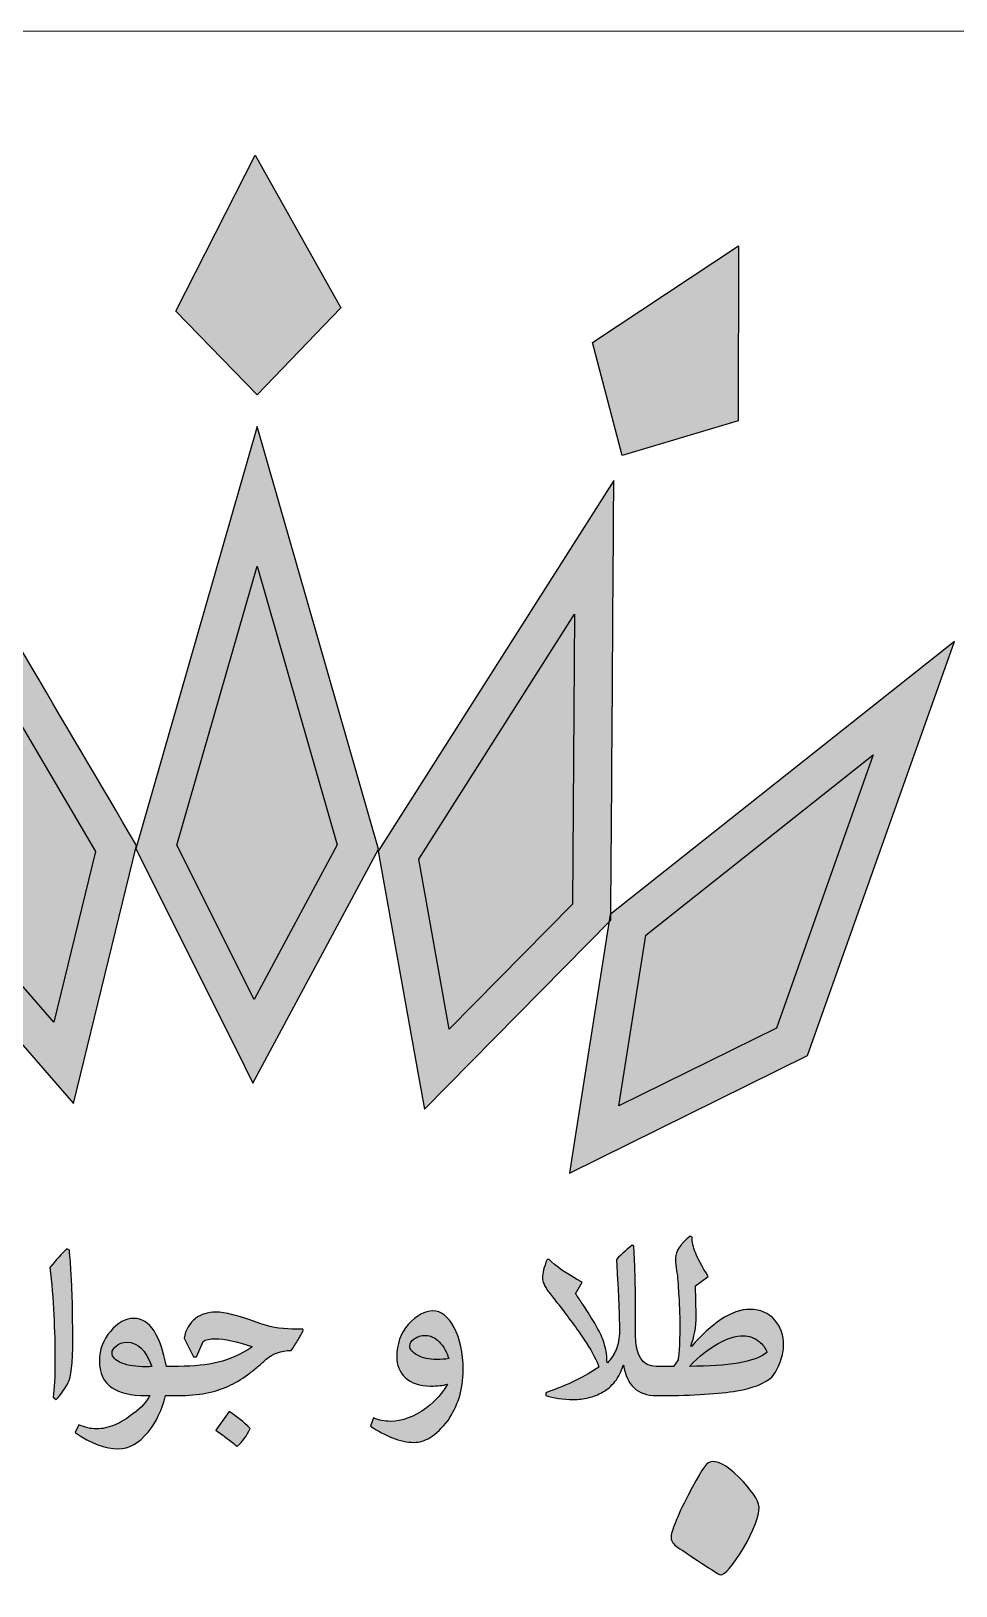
# Model space of a CAD drawing. Header units: millimetres. Extents: x -131.9 to -92.1, y -21.3 to 18.5.
# Drawn here: x -114.94 to -103.08, y -1.47 to 18.47 of the extents above; entities that cross this region are included whole.
import ezdxf

# ---------------------------------------------------------------- set-up
doc = ezdxf.new("R2010")
doc.units = ezdxf.units.MM
doc.header["$MEASUREMENT"] = 0
doc.layers.add('Layer 1', color=7, linetype='Continuous')

msp = doc.modelspace()

# ---------------------------------------------------------------- hatches: boundary and pattern name
at = {"layer": 'Layer 1', "true_color": 0x373435}
h = msp.add_hatch(color=250, dxfattribs=at)
edge = h.paths.add_edge_path()
edge.add_spline(control_points=[(-113.0874, 14.8813), (-113.0874, 14.8813), (-112.0428, 13.8042), (-112.0428, 13.8042), (-112.0428, 13.8042), (-110.968, 14.9227), (-110.968, 14.9227), (-110.968, 14.9227), (-112.0663, 16.8806), (-112.0663, 16.8806), (-112.0663, 16.8806), (-113.0874, 14.8813), (-113.0874, 14.8813)], knot_values=[0, 0, 0, 0, 0.25, 0.25, 0.25, 0.5, 0.5, 0.5, 0.75, 0.75, 0.75, 1, 1, 1, 1], degree=3, periodic=1)
h = msp.add_hatch(color=250, dxfattribs=at)
edge = h.paths.add_edge_path()
edge.add_spline(control_points=[(-107.7393, 14.4792), (-107.7393, 14.4792), (-107.3604, 13.0275), (-107.3604, 13.0275), (-107.3604, 13.0275), (-105.874, 13.4716), (-105.874, 13.4716), (-105.874, 13.4716), (-105.8663, 15.7169), (-105.8663, 15.7169), (-105.8663, 15.7169), (-107.7393, 14.4792), (-107.7393, 14.4792)], knot_values=[0, 0, 0, 0, 0.25, 0.25, 0.25, 0.5, 0.5, 0.5, 0.75, 0.75, 0.75, 1, 1, 1, 1], degree=3, periodic=1)
h = msp.add_hatch(color=250, dxfattribs=at)
edge = h.paths.add_edge_path()
edge.add_spline(control_points=[(-112.3089, 5.4032), (-112.3089, 5.4032), (-113.5992, 7.9837), (-113.5992, 7.9837), (-113.5992, 7.9837), (-112.0442, 13.3991), (-112.0442, 13.3991), (-112.0442, 13.3991), (-110.4881, 7.9797), (-110.4881, 7.9797), (-110.4881, 7.9797), (-112.0962, 4.9777), (-112.0962, 4.9777), (-112.0962, 4.9777), (-112.3089, 5.4032), (-112.3089, 5.4032)], knot_values=[0, 0, 0, 0, 0.2, 0.2, 0.2, 0.4, 0.4, 0.4, 0.6, 0.6, 0.6, 0.8, 0.8, 0.8, 1, 1, 1, 1], degree=3, periodic=1)
h = msp.add_hatch(color=250, dxfattribs=at)
edge = h.paths.add_edge_path()
edge.add_spline(control_points=[(-114.71, 5.0751), (-114.71, 5.0751), (-116.6022, 7.2501), (-116.6022, 7.2501), (-116.5525, 9.1275), (-116.4993, 11.0048), (-116.4478, 12.8822), (-115.4951, 11.2626), (-114.5431, 9.6425), (-113.5893, 8.0236), (-113.5893, 8.0236), (-114.3972, 4.7155), (-114.3972, 4.7155), (-114.3972, 4.7155), (-114.71, 5.0751), (-114.71, 5.0751)], knot_values=[0, 0, 0, 0, 0.2, 0.2, 0.2, 0.4, 0.4, 0.4, 0.6, 0.6, 0.6, 0.8, 0.8, 0.8, 1, 1, 1, 1], degree=3, periodic=1)
h = msp.add_hatch(color=250, dxfattribs=at)
edge = h.paths.add_edge_path()
edge.add_spline(control_points=[(-109.9805, 5.1138), (-109.9805, 5.1138), (-110.4889, 7.9536), (-110.4889, 7.9536), (-110.4889, 7.9536), (-107.4676, 12.7077), (-107.4676, 12.7077), (-107.4806, 10.8284), (-107.4923, 8.949), (-107.5066, 7.0697), (-107.5066, 7.0697), (-109.8966, 4.6452), (-109.8966, 4.6452), (-109.8966, 4.6452), (-109.9805, 5.1138), (-109.9805, 5.1138)], knot_values=[0, 0, 0, 0, 0.2, 0.2, 0.2, 0.4, 0.4, 0.4, 0.6, 0.6, 0.6, 0.8, 0.8, 0.8, 1, 1, 1, 1], degree=3, periodic=1)
h = msp.add_hatch(color=250, dxfattribs=at)
edge = h.paths.add_edge_path()
edge.add_spline(control_points=[(-113.0717, 8.0301), (-113.0717, 8.0301), (-112.0812, 6.0491), (-112.0812, 6.0491), (-112.0812, 6.0491), (-111.0179, 8.0341), (-111.0179, 8.0341), (-111.0179, 8.0341), (-112.0442, 11.6082), (-112.0442, 11.6082), (-112.0442, 11.6082), (-113.0717, 8.0301), (-113.0717, 8.0301)], knot_values=[0, 0, 0, 0, 0.25, 0.25, 0.25, 0.5, 0.5, 0.5, 0.75, 0.75, 0.75, 1, 1, 1, 1], degree=3, periodic=1)
h = msp.add_hatch(color=250, dxfattribs=at)
edge = h.paths.add_edge_path()
edge.add_spline(control_points=[(-116.1041, 7.431), (-116.1041, 7.431), (-114.6498, 5.7593), (-114.6498, 5.7593), (-114.6498, 5.7593), (-114.1158, 7.9465), (-114.1158, 7.9465), (-114.1158, 7.9465), (-116.0022, 11.1528), (-116.0022, 11.1528), (-116.0022, 11.1528), (-116.1041, 7.431), (-116.1041, 7.431)], knot_values=[0, 0, 0, 0, 0.25, 0.25, 0.25, 0.5, 0.5, 0.5, 0.75, 0.75, 0.75, 1, 1, 1, 1], degree=3, periodic=1)
h = msp.add_hatch(color=250, dxfattribs=at)
edge = h.paths.add_edge_path()
edge.add_spline(control_points=[(-109.9696, 7.849), (-109.9696, 7.849), (-109.5795, 5.6695), (-109.5795, 5.6695), (-109.5795, 5.6695), (-107.9979, 7.2738), (-107.9979, 7.2738), (-107.9979, 7.2738), (-107.9722, 10.9921), (-107.9722, 10.9921), (-107.9722, 10.9921), (-109.9696, 7.849), (-109.9696, 7.849)], knot_values=[0, 0, 0, 0, 0.25, 0.25, 0.25, 0.5, 0.5, 0.5, 0.75, 0.75, 0.75, 1, 1, 1, 1], degree=3, periodic=1)
h = msp.add_hatch(color=250, dxfattribs=at)
edge = h.paths.add_edge_path()
edge.add_spline(control_points=[(-107.9634, 4.2939), (-107.9634, 4.2939), (-107.5126, 7.1425), (-107.5126, 7.1425), (-107.5126, 7.1425), (-103.0986, 10.6437), (-103.0986, 10.6437), (-103.0986, 10.6437), (-104.9845, 5.3301), (-104.9845, 5.3301), (-104.9845, 5.3301), (-108.038, 3.823), (-108.038, 3.823), (-108.038, 3.823), (-107.9634, 4.2939), (-107.9634, 4.2939)], knot_values=[0, 0, 0, 0, 0.2, 0.2, 0.2, 0.4, 0.4, 0.4, 0.6, 0.6, 0.6, 0.8, 0.8, 0.8, 1, 1, 1, 1], degree=3, periodic=1)
h = msp.add_hatch(color=250, dxfattribs=at)
edge = h.paths.add_edge_path()
edge.add_spline(control_points=[(-107.0558, 6.8746), (-107.0558, 6.8746), (-107.402, 4.6873), (-107.402, 4.6873), (-107.402, 4.6873), (-105.3828, 5.6839), (-105.3828, 5.6839), (-105.3828, 5.6839), (-104.1391, 9.1882), (-104.1391, 9.1882), (-104.1391, 9.1882), (-107.0558, 6.8746), (-107.0558, 6.8746)], knot_values=[0, 0, 0, 0, 0.25, 0.25, 0.25, 0.5, 0.5, 0.5, 0.75, 0.75, 0.75, 1, 1, 1, 1], degree=3, periodic=1)
h = msp.add_hatch(color=250, dxfattribs=at)
edge = h.paths.add_edge_path()
edge.add_spline(control_points=[(-107.9577, 2.2759), (-107.9458, 2.2564), (-107.9306, 2.2346), (-107.9143, 2.2107), (-107.9046, 2.1944), (-107.8914, 2.1748), (-107.8752, 2.1509), (-107.873, 2.1456), (-107.8697, 2.1412), (-107.8643, 2.1358), (-107.8643, 2.1347), (-107.8633, 2.1336), (-107.8622, 2.1325), (-107.8622, 2.1325), (-107.798, 2.0347), (-107.798, 2.0347), (-107.771, 1.9934), (-107.7482, 1.9576), (-107.7296, 1.9261), (-107.7069, 1.8892), (-107.6872, 1.8545), (-107.671, 1.823), (-107.633, 1.7513), (-107.6037, 1.6828), (-107.5852, 1.6177), (-107.5646, 1.5449), (-107.5548, 1.47), (-107.5548, 1.3929), (-107.5548, 1.3929), (-107.5494, 1.3918), (-107.5494, 1.3918), (-107.5005, 1.4407), (-107.4646, 1.4961), (-107.4396, 1.5558), (-107.4104, 1.6264), (-107.3962, 1.7067), (-107.3962, 1.7969), (-107.3962, 1.9142), (-107.3995, 2.0511), (-107.4071, 2.2086), (-107.4104, 2.2812), (-107.4137, 2.3606), (-107.419, 2.4485), (-107.419, 2.4485), (-107.4354, 2.7157), (-107.4354, 2.7157), (-107.3571, 2.7929), (-107.2898, 2.8548), (-107.2334, 2.8993), (-107.2334, 2.8993), (-107.2105, 2.8884), (-107.2105, 2.8884), (-107.2062, 2.8179), (-107.2029, 2.7396), (-107.1996, 2.6538), (-107.1964, 2.5756), (-107.1931, 2.4865), (-107.192, 2.3867), (-107.191, 2.302), (-107.1899, 2.202), (-107.1899, 2.0858), (-107.1899, 2.0858), (-107.1899, 1.7502), (-107.1899, 1.7502), (-107.1899, 1.4797), (-107.1009, 1.3451), (-106.9228, 1.3451), (-106.9228, 1.3451), (-106.9006, 1.3451), (-106.9006, 1.3451), (-106.9006, 1.3451), (-106.8986, 1.3451), (-106.8986, 1.3451), (-106.8986, 1.3451), (-106.8967, 1.3451), (-106.8967, 1.3451), (-106.8967, 1.3451), (-106.7023, 1.3451), (-106.7023, 1.3451), (-106.7023, 1.3451), (-106.6436, 1.4266), (-106.6436, 1.4266), (-106.635, 1.4841), (-106.6284, 1.5536), (-106.6251, 1.6329), (-106.623, 1.697), (-106.6219, 1.7806), (-106.6219, 1.8816), (-106.6219, 1.9684), (-106.624, 2.0641), (-106.6295, 2.1673), (-106.635, 2.2553), (-106.6414, 2.3595), (-106.6501, 2.4822), (-106.6512, 2.4996), (-106.6534, 2.5203), (-106.6578, 2.5452), (-106.6578, 2.5452), (-106.6664, 2.6093), (-106.6664, 2.6093), (-106.674, 2.6614), (-106.6773, 2.7038), (-106.6773, 2.7363), (-106.6773, 2.821), (-106.6143, 2.9145), (-106.4872, 3.0166), (-106.4872, 3.0166), (-106.4644, 3.0035), (-106.4644, 3.0035), (-106.4644, 2.9416), (-106.4503, 2.8743), (-106.4209, 2.8037), (-106.3895, 2.7244), (-106.3352, 2.6223), (-106.257, 2.4985), (-106.257, 2.4985), (-106.4198, 2.3757), (-106.4198, 2.3757), (-106.4198, 2.3757), (-106.4123, 1.9956), (-106.4123, 1.9956), (-106.4123, 1.8469), (-106.4351, 1.7166), (-106.4818, 1.6025), (-106.4818, 1.6025), (-106.472, 1.5992), (-106.472, 1.5992), (-106.3395, 1.7513), (-106.2146, 1.8664), (-106.0963, 1.9445), (-105.9649, 2.0326), (-105.8388, 2.0761), (-105.7183, 2.0761), (-105.589, 2.0761), (-105.4837, 2.0304), (-105.4023, 1.9381), (-105.3273, 1.8523), (-105.2893, 1.7436), (-105.2893, 1.6144), (-105.2893, 1.558), (-105.3034, 1.4896), (-105.3306, 1.4102), (-105.361, 1.3244), (-105.3979, 1.256), (-105.4413, 1.206), (-105.5326, 1.1246), (-105.6824, 1.066), (-105.8899, 1.0301), (-106.1147, 0.9921), (-106.4416, 0.9715), (-106.8706, 0.9704), (-106.8706, 0.9704), (-106.8967, 0.9704), (-106.8967, 0.9704), (-106.8967, 0.9704), (-106.8986, 0.9704), (-106.8986, 0.9704), (-106.8986, 0.9704), (-106.9006, 0.9704), (-106.9006, 0.9704), (-106.9006, 0.9704), (-106.9228, 0.9704), (-106.9228, 0.9704), (-107.1638, 0.9704), (-107.3038, 1.1007), (-107.3419, 1.3614), (-107.3419, 1.3614), (-107.3495, 1.3614), (-107.3495, 1.3614), (-107.3702, 1.2799), (-107.4049, 1.2093), (-107.4527, 1.1496), (-107.4962, 1.0952), (-107.5494, 1.0496), (-107.6113, 1.0138), (-107.6677, 0.9823), (-107.7296, 0.9585), (-107.7969, 0.9421), (-107.8578, 0.927), (-107.9197, 0.9193), (-107.9838, 0.9193), (-108.1206, 0.9193), (-108.2401, 0.9368), (-108.3411, 0.9704), (-108.3411, 0.9704), (-108.3411, 1.0062), (-108.3411, 1.0062), (-108.0577, 1.1051), (-107.8307, 1.2148), (-107.6602, 1.3354), (-107.683, 1.4124), (-107.7372, 1.5178), (-107.823, 1.6492), (-107.8611, 1.7078), (-107.9078, 1.7752), (-107.961, 1.8502), (-108.0088, 1.9164), (-108.0642, 1.9913), (-108.1272, 2.0761), (-108.1272, 2.0761), (-108.175, 2.1358), (-108.175, 2.1358), (-108.1803, 2.1445), (-108.188, 2.1542), (-108.1967, 2.164), (-108.1967, 2.164), (-108.2141, 2.1847), (-108.2141, 2.1847), (-108.2173, 2.1879), (-108.2195, 2.1911), (-108.2195, 2.1922), (-108.2195, 2.1922), (-108.302, 2.2965), (-108.302, 2.2965), (-108.3563, 2.3714), (-108.3834, 2.4323), (-108.3834, 2.4779), (-108.3834, 2.5365), (-108.3639, 2.6159), (-108.3237, 2.7157), (-108.3237, 2.7157), (-108.2977, 2.7157), (-108.2977, 2.7157), (-108.2195, 2.6332), (-108.0783, 2.5354), (-107.8752, 2.4236), (-107.8752, 2.4236), (-107.9577, 2.2759), (-107.9577, 2.2759)], knot_values=[0, 0, 0, 0, 0.0131579, 0.0131579, 0.0131579, 0.0263158, 0.0263158, 0.0263158, 0.0394737, 0.0394737, 0.0394737, 0.0526316, 0.0526316, 0.0526316, 0.0657895, 0.0657895, 0.0657895, 0.0789474, 0.0789474, 0.0789474, 0.0921053, 0.0921053, 0.0921053, 0.1052632, 0.1052632, 0.1052632, 0.1184211, 0.1184211, 0.1184211, 0.1315789, 0.1315789, 0.1315789, 0.1447368, 0.1447368, 0.1447368, 0.1578947, 0.1578947, 0.1578947, 0.1710526, 0.1710526, 0.1710526, 0.1842105, 0.1842105, 0.1842105, 0.1973684, 0.1973684, 0.1973684, 0.2105263, 0.2105263, 0.2105263, 0.2236842, 0.2236842, 0.2236842, 0.2368421, 0.2368421, 0.2368421, 0.25, 0.25, 0.25, 0.2631579, 0.2631579, 0.2631579, 0.2763158, 0.2763158, 0.2763158, 0.2894737, 0.2894737, 0.2894737, 0.3026316, 0.3026316, 0.3026316, 0.3157895, 0.3157895, 0.3157895, 0.3289474, 0.3289474, 0.3289474, 0.3421053, 0.3421053, 0.3421053, 0.3552632, 0.3552632, 0.3552632, 0.3684211, 0.3684211, 0.3684211, 0.3815789, 0.3815789, 0.3815789, 0.3947368, 0.3947368, 0.3947368, 0.4078947, 0.4078947, 0.4078947, 0.4210526, 0.4210526, 0.4210526, 0.4342105, 0.4342105, 0.4342105, 0.4473684, 0.4473684, 0.4473684, 0.4605263, 0.4605263, 0.4605263, 0.4736842, 0.4736842, 0.4736842, 0.4868421, 0.4868421, 0.4868421, 0.5, 0.5, 0.5, 0.5131579, 0.5131579, 0.5131579, 0.5263158, 0.5263158, 0.5263158, 0.5394737, 0.5394737, 0.5394737, 0.5526316, 0.5526316, 0.5526316, 0.5657895, 0.5657895, 0.5657895, 0.5789474, 0.5789474, 0.5789474, 0.5921053, 0.5921053, 0.5921053, 0.6052632, 0.6052632, 0.6052632, 0.6184211, 0.6184211, 0.6184211, 0.6315789, 0.6315789, 0.6315789, 0.6447368, 0.6447368, 0.6447368, 0.6578947, 0.6578947, 0.6578947, 0.6710526, 0.6710526, 0.6710526, 0.6842105, 0.6842105, 0.6842105, 0.6973684, 0.6973684, 0.6973684, 0.7105263, 0.7105263, 0.7105263, 0.7236842, 0.7236842, 0.7236842, 0.7368421, 0.7368421, 0.7368421, 0.75, 0.75, 0.75, 0.7631579, 0.7631579, 0.7631579, 0.7763158, 0.7763158, 0.7763158, 0.7894737, 0.7894737, 0.7894737, 0.8026316, 0.8026316, 0.8026316, 0.8157895, 0.8157895, 0.8157895, 0.8289474, 0.8289474, 0.8289474, 0.8421053, 0.8421053, 0.8421053, 0.8552632, 0.8552632, 0.8552632, 0.8684211, 0.8684211, 0.8684211, 0.8815789, 0.8815789, 0.8815789, 0.8947368, 0.8947368, 0.8947368, 0.9078947, 0.9078947, 0.9078947, 0.9210526, 0.9210526, 0.9210526, 0.9342105, 0.9342105, 0.9342105, 0.9473684, 0.9473684, 0.9473684, 0.9605263, 0.9605263, 0.9605263, 0.9736842, 0.9736842, 0.9736842, 0.9868421, 0.9868421, 0.9868421, 1, 1, 1, 1], degree=3, periodic=1)
h = msp.add_hatch(color=250, dxfattribs=at)
edge = h.paths.add_edge_path()
edge.add_spline(control_points=[(-114.66, 0.9476), (-114.6438, 1.0627), (-114.6361, 1.2126), (-114.6361, 1.3983), (-114.6361, 1.6069), (-114.6416, 1.8089), (-114.6514, 2.0055), (-114.6611, 2.2129), (-114.6775, 2.4159), (-114.7002, 2.6148), (-114.6232, 2.7081), (-114.5504, 2.7874), (-114.483, 2.8526), (-114.483, 2.8526), (-114.4516, 2.8352), (-114.4516, 2.8352), (-114.4418, 2.7385), (-114.4341, 2.6387), (-114.4288, 2.5376), (-114.4233, 2.4442), (-114.419, 2.3476), (-114.4157, 2.2487), (-114.4124, 2.1597), (-114.4113, 2.0651), (-114.4102, 1.9653), (-114.4091, 1.8838), (-114.4082, 1.7925), (-114.4082, 1.6905), (-114.4082, 1.381), (-114.4277, 1.1963), (-114.4657, 1.1366), (-114.5058, 1.0638), (-114.5569, 0.991), (-114.6199, 0.9182), (-114.6199, 0.9182), (-114.66, 0.9476), (-114.66, 0.9476)], knot_values=[0, 0, 0, 0, 0.0833333, 0.0833333, 0.0833333, 0.1666667, 0.1666667, 0.1666667, 0.25, 0.25, 0.25, 0.3333333, 0.3333333, 0.3333333, 0.4166667, 0.4166667, 0.4166667, 0.5, 0.5, 0.5, 0.5833333, 0.5833333, 0.5833333, 0.6666667, 0.6666667, 0.6666667, 0.75, 0.75, 0.75, 0.8333333, 0.8333333, 0.8333333, 0.9166667, 0.9166667, 0.9166667, 1, 1, 1, 1], degree=3, periodic=1)
h = msp.add_hatch(color=250, dxfattribs=at)
edge = h.paths.add_edge_path()
edge.add_spline(control_points=[(-113.0788, 0.9704), (-113.0788, 0.9704), (-113.0807, 0.9704), (-113.0807, 0.9704), (-113.0807, 0.9704), (-113.0826, 0.9704), (-113.0826, 0.9704), (-113.0826, 0.9704), (-113.2189, 0.9704), (-113.2189, 0.9704), (-113.2612, 0.789), (-113.3362, 0.6326), (-113.4415, 0.5023), (-113.5589, 0.3589), (-113.687, 0.2873), (-113.8249, 0.2873), (-113.989, 0.2873), (-114.1724, 0.3567), (-114.3755, 0.4947), (-114.3755, 0.4947), (-114.3321, 0.5946), (-114.3321, 0.5946), (-114.2507, 0.5598), (-114.1746, 0.5425), (-114.104, 0.5425), (-114.0269, 0.5425), (-113.9476, 0.5598), (-113.8662, 0.5957), (-113.7912, 0.6272), (-113.7152, 0.6739), (-113.6359, 0.7348), (-113.5262, 0.8195), (-113.4545, 0.8976), (-113.4198, 0.9704), (-113.4198, 0.9704), (-113.472, 0.9704), (-113.472, 0.9704), (-113.662, 0.9704), (-113.8065, 1.003), (-113.9042, 1.0693), (-114.0127, 1.143), (-114.0671, 1.2604), (-114.0671, 1.4211), (-114.0671, 1.5591), (-114.0193, 1.6828), (-113.9248, 1.7936), (-113.8315, 1.9044), (-113.7315, 1.9598), (-113.6251, 1.9598), (-113.5229, 1.9598), (-113.4361, 1.9066), (-113.3655, 1.7991), (-113.2981, 1.6959), (-113.245, 1.5438), (-113.2058, 1.3451), (-113.2058, 1.3451), (-113.0826, 1.3451), (-113.0826, 1.3451), (-113.0826, 1.3451), (-113.0807, 1.3451), (-113.0807, 1.3451), (-113.0807, 1.3451), (-113.0788, 1.3451), (-113.0788, 1.3451), (-113.0788, 1.3451), (-113.0527, 1.3451), (-113.0527, 1.3451), (-112.8507, 1.3451), (-112.6813, 1.3624), (-112.5433, 1.3972), (-112.3999, 1.433), (-112.2555, 1.4971), (-112.1099, 1.5894), (-112.1099, 1.5894), (-112.1099, 1.5992), (-112.1099, 1.5992), (-112.3044, 1.6655), (-112.4608, 1.6981), (-112.5813, 1.6981), (-112.6508, 1.6981), (-112.703, 1.6872), (-112.7366, 1.6644), (-112.7366, 1.6644), (-112.8224, 1.4678), (-112.8224, 1.4678), (-112.8224, 1.4678), (-112.8594, 1.4678), (-112.8594, 1.4678), (-112.8594, 1.4678), (-112.981, 1.7056), (-112.981, 1.7056), (-112.9603, 1.8164), (-112.9105, 1.9011), (-112.8333, 1.9598), (-112.7627, 2.013), (-112.6758, 2.0402), (-112.5738, 2.0402), (-112.4554, 2.0402), (-112.2827, 1.9967), (-112.0557, 1.9109), (-111.8971, 1.8523), (-111.7429, 1.823), (-111.593, 1.823), (-111.593, 1.823), (-111.4551, 1.823), (-111.4551, 1.823), (-111.4551, 1.823), (-111.4508, 1.8089), (-111.4508, 1.8089), (-111.4725, 1.7675), (-111.4953, 1.7263), (-111.5181, 1.685), (-111.5452, 1.6383), (-111.5745, 1.5927), (-111.6061, 1.5482), (-111.7353, 1.5482), (-111.8417, 1.5113), (-111.9264, 1.4363), (-111.9709, 1.395), (-112.0123, 1.3593), (-112.0481, 1.3299), (-112.0893, 1.2941), (-112.1284, 1.2636), (-112.1654, 1.2376), (-112.2479, 1.1768), (-112.3293, 1.1279), (-112.4087, 1.0921), (-112.5835, 1.0106), (-112.7975, 0.9704), (-113.0527, 0.9704), (-113.0527, 0.9704), (-113.0788, 0.9704), (-113.0788, 0.9704)], knot_values=[0, 0, 0, 0, 0.0227273, 0.0227273, 0.0227273, 0.0454545, 0.0454545, 0.0454545, 0.0681818, 0.0681818, 0.0681818, 0.0909091, 0.0909091, 0.0909091, 0.1136364, 0.1136364, 0.1136364, 0.1363636, 0.1363636, 0.1363636, 0.1590909, 0.1590909, 0.1590909, 0.1818182, 0.1818182, 0.1818182, 0.2045455, 0.2045455, 0.2045455, 0.2272727, 0.2272727, 0.2272727, 0.25, 0.25, 0.25, 0.2727273, 0.2727273, 0.2727273, 0.2954545, 0.2954545, 0.2954545, 0.3181818, 0.3181818, 0.3181818, 0.3409091, 0.3409091, 0.3409091, 0.3636364, 0.3636364, 0.3636364, 0.3863636, 0.3863636, 0.3863636, 0.4090909, 0.4090909, 0.4090909, 0.4318182, 0.4318182, 0.4318182, 0.4545455, 0.4545455, 0.4545455, 0.4772727, 0.4772727, 0.4772727, 0.5, 0.5, 0.5, 0.5227273, 0.5227273, 0.5227273, 0.5454545, 0.5454545, 0.5454545, 0.5681818, 0.5681818, 0.5681818, 0.5909091, 0.5909091, 0.5909091, 0.6136364, 0.6136364, 0.6136364, 0.6363636, 0.6363636, 0.6363636, 0.6590909, 0.6590909, 0.6590909, 0.6818182, 0.6818182, 0.6818182, 0.7045455, 0.7045455, 0.7045455, 0.7272727, 0.7272727, 0.7272727, 0.75, 0.75, 0.75, 0.7727273, 0.7727273, 0.7727273, 0.7954545, 0.7954545, 0.7954545, 0.8181818, 0.8181818, 0.8181818, 0.8409091, 0.8409091, 0.8409091, 0.8636364, 0.8636364, 0.8636364, 0.8863636, 0.8863636, 0.8863636, 0.9090909, 0.9090909, 0.9090909, 0.9318182, 0.9318182, 0.9318182, 0.9545455, 0.9545455, 0.9545455, 0.9772727, 0.9772727, 0.9772727, 1, 1, 1, 1], degree=3, periodic=1)
h = msp.add_hatch(color=250, dxfattribs=at)
edge = h.paths.add_edge_path()
edge.add_spline(control_points=[(-109.8194, 1.0921), (-109.9573, 1.0921), (-110.0659, 1.129), (-110.143, 1.2029), (-110.2157, 1.2702), (-110.2515, 1.3593), (-110.2515, 1.47), (-110.2515, 1.6286), (-110.2028, 1.7664), (-110.1039, 1.8838), (-109.9953, 1.9978), (-109.891, 2.0554), (-109.79, 2.0554), (-109.6836, 2.0554), (-109.5924, 1.9848), (-109.5163, 1.8436), (-109.4392, 1.6981), (-109.4001, 1.5178), (-109.4001, 1.3016), (-109.4001, 1.1724), (-109.4175, 1.0518), (-109.4533, 0.9399), (-109.4849, 0.8412), (-109.5325, 0.7456), (-109.5945, 0.6521), (-109.6716, 0.5512), (-109.7488, 0.4784), (-109.8247, 0.4317), (-109.892, 0.3904), (-109.9616, 0.3698), (-110.0333, 0.3698), (-110.1201, 0.3698), (-110.2114, 0.3893), (-110.3081, 0.4273), (-110.3982, 0.4632), (-110.4917, 0.5131), (-110.5904, 0.5794), (-110.5904, 0.5794), (-110.5513, 0.6826), (-110.5513, 0.6826), (-110.4775, 0.6532), (-110.4048, 0.6392), (-110.3342, 0.6392), (-110.1831, 0.6392), (-110.0289, 0.6967), (-109.8714, 0.8129), (-109.752, 0.9031), (-109.6619, 1.004), (-109.6021, 1.116), (-109.6586, 1.0996), (-109.7314, 1.0921), (-109.8194, 1.0921)], knot_values=[0, 0, 0, 0, 0.0588235, 0.0588235, 0.0588235, 0.1176471, 0.1176471, 0.1176471, 0.1764706, 0.1764706, 0.1764706, 0.2352941, 0.2352941, 0.2352941, 0.2941176, 0.2941176, 0.2941176, 0.3529412, 0.3529412, 0.3529412, 0.4117647, 0.4117647, 0.4117647, 0.4705882, 0.4705882, 0.4705882, 0.5294118, 0.5294118, 0.5294118, 0.5882353, 0.5882353, 0.5882353, 0.6470588, 0.6470588, 0.6470588, 0.7058824, 0.7058824, 0.7058824, 0.7647059, 0.7647059, 0.7647059, 0.8235294, 0.8235294, 0.8235294, 0.8823529, 0.8823529, 0.8823529, 0.9411765, 0.9411765, 0.9411765, 1, 1, 1, 1], degree=3, periodic=1)
h = msp.add_hatch(color=250, dxfattribs=at)
edge = h.paths.add_edge_path()
edge.add_spline(control_points=[(-113.7152, 1.6546), (-113.7706, 1.6546), (-113.8162, 1.6383), (-113.8532, 1.6047), (-113.8868, 1.5753), (-113.9042, 1.5471), (-113.9042, 1.5189), (-113.9042, 1.4657), (-113.8618, 1.4211), (-113.7782, 1.3874), (-113.6968, 1.3549), (-113.5925, 1.3386), (-113.4676, 1.3386), (-113.4415, 1.3386), (-113.4176, 1.3407), (-113.3948, 1.3451), (-113.4709, 1.5514), (-113.5773, 1.6546), (-113.7152, 1.6546)], knot_values=[0, 0, 0, 0, 0.1666667, 0.1666667, 0.1666667, 0.3333333, 0.3333333, 0.3333333, 0.5, 0.5, 0.5, 0.6666667, 0.6666667, 0.6666667, 0.8333333, 0.8333333, 0.8333333, 1, 1, 1, 1], degree=3, periodic=1)
h = msp.add_hatch(color=250, dxfattribs=at)
edge = h.paths.add_edge_path()
edge.add_spline(control_points=[(-109.7053, 1.6568), (-109.7628, 1.7144), (-109.8205, 1.7427), (-109.878, 1.7427), (-109.9377, 1.7427), (-109.9877, 1.7274), (-110.0289, 1.6981), (-110.067, 1.672), (-110.0854, 1.6416), (-110.0854, 1.608), (-110.0854, 1.5635), (-110.0528, 1.5232), (-109.9877, 1.4885), (-109.9192, 1.4505), (-109.8367, 1.4319), (-109.7411, 1.4319), (-109.6825, 1.4319), (-109.6303, 1.4363), (-109.5858, 1.4439), (-109.6097, 1.5275), (-109.6499, 1.5982), (-109.7053, 1.6568)], knot_values=[0, 0, 0, 0, 0.1428571, 0.1428571, 0.1428571, 0.2857143, 0.2857143, 0.2857143, 0.4285714, 0.4285714, 0.4285714, 0.5714286, 0.5714286, 0.5714286, 0.7142857, 0.7142857, 0.7142857, 0.8571429, 0.8571429, 0.8571429, 1, 1, 1, 1], degree=3, periodic=1)
h = msp.add_hatch(color=250, dxfattribs=at)
edge = h.paths.add_edge_path()
edge.add_spline(control_points=[(-105.8747, 1.3874), (-105.7041, 1.4168), (-105.5804, 1.4613), (-105.5043, 1.5221), (-105.5195, 1.5753), (-105.5532, 1.6231), (-105.6054, 1.6644), (-105.6651, 1.7122), (-105.7324, 1.7361), (-105.8063, 1.7361), (-106.0072, 1.7361), (-106.2374, 1.6058), (-106.4981, 1.3451), (-106.2461, 1.3451), (-106.0386, 1.3593), (-105.8747, 1.3874)], knot_values=[0, 0, 0, 0, 0.2, 0.2, 0.2, 0.4, 0.4, 0.4, 0.6, 0.6, 0.6, 0.8, 0.8, 0.8, 1, 1, 1, 1], degree=3, periodic=1)
h = msp.add_hatch(color=250, dxfattribs=at)
edge = h.paths.add_edge_path()
edge.add_spline(control_points=[(-112.3999, 0.7662), (-112.3055, 0.7021), (-112.2154, 0.6293), (-112.1317, 0.5479), (-112.1729, 0.4567), (-112.2294, 0.3795), (-112.3001, 0.3176), (-112.3359, 0.3503), (-112.3793, 0.385), (-112.4282, 0.4209), (-112.4683, 0.4523), (-112.5162, 0.4871), (-112.5716, 0.5251), (-112.5716, 0.5251), (-112.3999, 0.7662), (-112.3999, 0.7662)], knot_values=[0, 0, 0, 0, 0.2, 0.2, 0.2, 0.4, 0.4, 0.4, 0.6, 0.6, 0.6, 0.8, 0.8, 0.8, 1, 1, 1, 1], degree=3, periodic=1)
h = msp.add_hatch(color=250, dxfattribs=at)
edge = h.paths.add_edge_path()
edge.add_spline(control_points=[(-106.7335, -0.8544), (-106.7335, -0.7711), (-106.6597, -0.5911), (-106.5152, -0.308), (-106.3707, -0.025), (-106.2798, 0.115), (-106.2363, 0.115), (-106.1521, 0.1484), (-106.0278, 0.0849), (-105.8631, -0.0783), (-105.7018, -0.2415), (-105.6144, -0.368), (-105.6043, -0.4613), (-105.6043, -0.5845), (-105.6716, -0.7579), (-105.806, -0.9877), (-105.9438, -1.2175), (-106.0411, -1.3307), (-106.1017, -1.3307), (-106.1253, -1.3209), (-106.2059, -1.2674), (-106.3438, -1.1776), (-106.4815, -1.0876), (-106.5823, -1.021), (-106.6463, -0.9777), (-106.7033, -0.9377), (-106.7335, -0.8977), (-106.7335, -0.8544)], knot_values=[0, 0, 0, 0, 0.1111111, 0.1111111, 0.1111111, 0.2222222, 0.2222222, 0.2222222, 0.3333333, 0.3333333, 0.3333333, 0.4444444, 0.4444444, 0.4444444, 0.5555556, 0.5555556, 0.5555556, 0.6666667, 0.6666667, 0.6666667, 0.7777778, 0.7777778, 0.7777778, 0.8888889, 0.8888889, 0.8888889, 1, 1, 1, 1], degree=3, periodic=1)

# ---------------------------------------------------------------- linework, layer by layer
at = {"layer": 'Layer 1', "color": 250, "lineweight": 18}
msp.add_open_spline([(-128.8774, 18.4715), (-128.8774, 18.4715), (-95.0772, 18.4715), (-95.0772, 18.4715), (-93.4273, 18.4715), (-92.0773, 17.1215), (-92.0773, 15.4715), (-92.0773, 15.4715), (-92.0773, -18.3285), (-92.0773, -18.3285), (-92.0773, -19.9785), (-93.4273, -21.3285), (-95.0772, -21.3285), (-95.0772, -21.3285), (-128.8774, -21.3285), (-128.8774, -21.3285), (-130.5273, -21.3285), (-131.8773, -19.9785), (-131.8773, -18.3285), (-131.8773, -18.3285), (-131.8773, 15.4715), (-131.8773, 15.4715), (-131.8773, 17.1215), (-130.5273, 18.4715), (-128.8774, 18.4715)], degree=3, knots=[0, 0, 0, 0, 0.125, 0.125, 0.125, 0.25, 0.25, 0.25, 0.375, 0.375, 0.375, 0.5, 0.5, 0.5, 0.625, 0.625, 0.625, 0.75, 0.75, 0.75, 0.875, 0.875, 0.875, 1, 1, 1, 1], dxfattribs=at)
at = {"layer": 'Layer 1', "color": 250}
for points, knots in [([(-113.0874, 14.8813), (-113.0874, 14.8813), (-112.0428, 13.8042), (-112.0428, 13.8042), (-112.0428, 13.8042), (-110.968, 14.9227), (-110.968, 14.9227), (-110.968, 14.9227), (-112.0663, 16.8806), (-112.0663, 16.8806), (-112.0663, 16.8806), (-113.0874, 14.8813), (-113.0874, 14.8813)], [0, 0, 0, 0, 0.25, 0.25, 0.25, 0.5, 0.5, 0.5, 0.75, 0.75, 0.75, 1, 1, 1, 1]), ([(-107.7393, 14.4792), (-107.7393, 14.4792), (-107.3604, 13.0275), (-107.3604, 13.0275), (-107.3604, 13.0275), (-105.874, 13.4716), (-105.874, 13.4716), (-105.874, 13.4716), (-105.8663, 15.7169), (-105.8663, 15.7169), (-105.8663, 15.7169), (-107.7393, 14.4792), (-107.7393, 14.4792)], [0, 0, 0, 0, 0.25, 0.25, 0.25, 0.5, 0.5, 0.5, 0.75, 0.75, 0.75, 1, 1, 1, 1]), ([(-112.3089, 5.4032), (-112.3089, 5.4032), (-113.5992, 7.9837), (-113.5992, 7.9837), (-113.5992, 7.9837), (-112.0442, 13.3991), (-112.0442, 13.3991), (-112.0442, 13.3991), (-110.4881, 7.9797), (-110.4881, 7.9797), (-110.4881, 7.9797), (-112.0962, 4.9777), (-112.0962, 4.9777), (-112.0962, 4.9777), (-112.3089, 5.4032), (-112.3089, 5.4032)], [0, 0, 0, 0, 0.2, 0.2, 0.2, 0.4, 0.4, 0.4, 0.6, 0.6, 0.6, 0.8, 0.8, 0.8, 1, 1, 1, 1]), ([(-114.71, 5.0751), (-114.71, 5.0751), (-116.6022, 7.2501), (-116.6022, 7.2501), (-116.5525, 9.1275), (-116.4993, 11.0048), (-116.4478, 12.8822), (-115.4951, 11.2626), (-114.5431, 9.6425), (-113.5893, 8.0236), (-113.5893, 8.0236), (-114.3972, 4.7155), (-114.3972, 4.7155), (-114.3972, 4.7155), (-114.71, 5.0751), (-114.71, 5.0751)], [0, 0, 0, 0, 0.2, 0.2, 0.2, 0.4, 0.4, 0.4, 0.6, 0.6, 0.6, 0.8, 0.8, 0.8, 1, 1, 1, 1]), ([(-109.9805, 5.1138), (-109.9805, 5.1138), (-110.4889, 7.9536), (-110.4889, 7.9536), (-110.4889, 7.9536), (-107.4676, 12.7077), (-107.4676, 12.7077), (-107.4806, 10.8284), (-107.4923, 8.949), (-107.5066, 7.0697), (-107.5066, 7.0697), (-109.8966, 4.6452), (-109.8966, 4.6452), (-109.8966, 4.6452), (-109.9805, 5.1138), (-109.9805, 5.1138)], [0, 0, 0, 0, 0.2, 0.2, 0.2, 0.4, 0.4, 0.4, 0.6, 0.6, 0.6, 0.8, 0.8, 0.8, 1, 1, 1, 1]), ([(-113.0717, 8.0301), (-113.0717, 8.0301), (-112.0812, 6.0491), (-112.0812, 6.0491), (-112.0812, 6.0491), (-111.0179, 8.0341), (-111.0179, 8.0341), (-111.0179, 8.0341), (-112.0442, 11.6082), (-112.0442, 11.6082), (-112.0442, 11.6082), (-113.0717, 8.0301), (-113.0717, 8.0301)], [0, 0, 0, 0, 0.25, 0.25, 0.25, 0.5, 0.5, 0.5, 0.75, 0.75, 0.75, 1, 1, 1, 1]), ([(-116.1041, 7.431), (-116.1041, 7.431), (-114.6498, 5.7593), (-114.6498, 5.7593), (-114.6498, 5.7593), (-114.1158, 7.9465), (-114.1158, 7.9465), (-114.1158, 7.9465), (-116.0022, 11.1528), (-116.0022, 11.1528), (-116.0022, 11.1528), (-116.1041, 7.431), (-116.1041, 7.431)], [0, 0, 0, 0, 0.25, 0.25, 0.25, 0.5, 0.5, 0.5, 0.75, 0.75, 0.75, 1, 1, 1, 1]), ([(-109.9696, 7.849), (-109.9696, 7.849), (-109.5795, 5.6695), (-109.5795, 5.6695), (-109.5795, 5.6695), (-107.9979, 7.2738), (-107.9979, 7.2738), (-107.9979, 7.2738), (-107.9722, 10.9921), (-107.9722, 10.9921), (-107.9722, 10.9921), (-109.9696, 7.849), (-109.9696, 7.849)], [0, 0, 0, 0, 0.25, 0.25, 0.25, 0.5, 0.5, 0.5, 0.75, 0.75, 0.75, 1, 1, 1, 1]), ([(-107.9634, 4.2939), (-107.9634, 4.2939), (-107.5126, 7.1425), (-107.5126, 7.1425), (-107.5126, 7.1425), (-103.0986, 10.6437), (-103.0986, 10.6437), (-103.0986, 10.6437), (-104.9845, 5.3301), (-104.9845, 5.3301), (-104.9845, 5.3301), (-108.038, 3.823), (-108.038, 3.823), (-108.038, 3.823), (-107.9634, 4.2939), (-107.9634, 4.2939)], [0, 0, 0, 0, 0.2, 0.2, 0.2, 0.4, 0.4, 0.4, 0.6, 0.6, 0.6, 0.8, 0.8, 0.8, 1, 1, 1, 1]), ([(-107.0558, 6.8746), (-107.0558, 6.8746), (-107.402, 4.6873), (-107.402, 4.6873), (-107.402, 4.6873), (-105.3828, 5.6839), (-105.3828, 5.6839), (-105.3828, 5.6839), (-104.1391, 9.1882), (-104.1391, 9.1882), (-104.1391, 9.1882), (-107.0558, 6.8746), (-107.0558, 6.8746)], [0, 0, 0, 0, 0.25, 0.25, 0.25, 0.5, 0.5, 0.5, 0.75, 0.75, 0.75, 1, 1, 1, 1]), ([(-107.9577, 2.2759), (-107.9458, 2.2564), (-107.9306, 2.2346), (-107.9143, 2.2107), (-107.9046, 2.1944), (-107.8914, 2.1748), (-107.8752, 2.1509), (-107.873, 2.1456), (-107.8697, 2.1412), (-107.8643, 2.1358), (-107.8643, 2.1347), (-107.8633, 2.1336), (-107.8622, 2.1325), (-107.8622, 2.1325), (-107.798, 2.0347), (-107.798, 2.0347), (-107.771, 1.9934), (-107.7482, 1.9576), (-107.7296, 1.9261), (-107.7069, 1.8892), (-107.6872, 1.8545), (-107.671, 1.823), (-107.633, 1.7513), (-107.6037, 1.6828), (-107.5852, 1.6177), (-107.5646, 1.5449), (-107.5548, 1.47), (-107.5548, 1.3929), (-107.5548, 1.3929), (-107.5494, 1.3918), (-107.5494, 1.3918), (-107.5005, 1.4407), (-107.4646, 1.4961), (-107.4396, 1.5558), (-107.4104, 1.6264), (-107.3962, 1.7067), (-107.3962, 1.7969), (-107.3962, 1.9142), (-107.3995, 2.0511), (-107.4071, 2.2086), (-107.4104, 2.2812), (-107.4137, 2.3606), (-107.419, 2.4485), (-107.419, 2.4485), (-107.4354, 2.7157), (-107.4354, 2.7157), (-107.3571, 2.7929), (-107.2898, 2.8548), (-107.2334, 2.8993), (-107.2334, 2.8993), (-107.2105, 2.8884), (-107.2105, 2.8884), (-107.2062, 2.8179), (-107.2029, 2.7396), (-107.1996, 2.6538), (-107.1964, 2.5756), (-107.1931, 2.4865), (-107.192, 2.3867), (-107.191, 2.302), (-107.1899, 2.202), (-107.1899, 2.0858), (-107.1899, 2.0858), (-107.1899, 1.7502), (-107.1899, 1.7502), (-107.1899, 1.4797), (-107.1009, 1.3451), (-106.9228, 1.3451), (-106.9228, 1.3451), (-106.9006, 1.3451), (-106.9006, 1.3451), (-106.9006, 1.3451), (-106.8986, 1.3451), (-106.8986, 1.3451), (-106.8986, 1.3451), (-106.8967, 1.3451), (-106.8967, 1.3451), (-106.8967, 1.3451), (-106.7023, 1.3451), (-106.7023, 1.3451), (-106.7023, 1.3451), (-106.6436, 1.4266), (-106.6436, 1.4266), (-106.635, 1.4841), (-106.6284, 1.5536), (-106.6251, 1.6329), (-106.623, 1.697), (-106.6219, 1.7806), (-106.6219, 1.8816), (-106.6219, 1.9684), (-106.624, 2.0641), (-106.6295, 2.1673), (-106.635, 2.2553), (-106.6414, 2.3595), (-106.6501, 2.4822), (-106.6512, 2.4996), (-106.6534, 2.5203), (-106.6578, 2.5452), (-106.6578, 2.5452), (-106.6664, 2.6093), (-106.6664, 2.6093), (-106.674, 2.6614), (-106.6773, 2.7038), (-106.6773, 2.7363), (-106.6773, 2.821), (-106.6143, 2.9145), (-106.4872, 3.0166), (-106.4872, 3.0166), (-106.4644, 3.0035), (-106.4644, 3.0035), (-106.4644, 2.9416), (-106.4503, 2.8743), (-106.4209, 2.8037), (-106.3895, 2.7244), (-106.3352, 2.6223), (-106.257, 2.4985), (-106.257, 2.4985), (-106.4198, 2.3757), (-106.4198, 2.3757), (-106.4198, 2.3757), (-106.4123, 1.9956), (-106.4123, 1.9956), (-106.4123, 1.8469), (-106.4351, 1.7166), (-106.4818, 1.6025), (-106.4818, 1.6025), (-106.472, 1.5992), (-106.472, 1.5992), (-106.3395, 1.7513), (-106.2146, 1.8664), (-106.0963, 1.9445), (-105.9649, 2.0326), (-105.8388, 2.0761), (-105.7183, 2.0761), (-105.589, 2.0761), (-105.4837, 2.0304), (-105.4023, 1.9381), (-105.3273, 1.8523), (-105.2893, 1.7436), (-105.2893, 1.6144), (-105.2893, 1.558), (-105.3034, 1.4896), (-105.3306, 1.4102), (-105.361, 1.3244), (-105.3979, 1.256), (-105.4413, 1.206), (-105.5326, 1.1246), (-105.6824, 1.066), (-105.8899, 1.0301), (-106.1147, 0.9921), (-106.4416, 0.9715), (-106.8706, 0.9704), (-106.8706, 0.9704), (-106.8967, 0.9704), (-106.8967, 0.9704), (-106.8967, 0.9704), (-106.8986, 0.9704), (-106.8986, 0.9704), (-106.8986, 0.9704), (-106.9006, 0.9704), (-106.9006, 0.9704), (-106.9006, 0.9704), (-106.9228, 0.9704), (-106.9228, 0.9704), (-107.1638, 0.9704), (-107.3038, 1.1007), (-107.3419, 1.3614), (-107.3419, 1.3614), (-107.3495, 1.3614), (-107.3495, 1.3614), (-107.3702, 1.2799), (-107.4049, 1.2093), (-107.4527, 1.1496), (-107.4962, 1.0952), (-107.5494, 1.0496), (-107.6113, 1.0138), (-107.6677, 0.9823), (-107.7296, 0.9585), (-107.7969, 0.9421), (-107.8578, 0.927), (-107.9197, 0.9193), (-107.9838, 0.9193), (-108.1206, 0.9193), (-108.2401, 0.9368), (-108.3411, 0.9704), (-108.3411, 0.9704), (-108.3411, 1.0062), (-108.3411, 1.0062), (-108.0577, 1.1051), (-107.8307, 1.2148), (-107.6602, 1.3354), (-107.683, 1.4124), (-107.7372, 1.5178), (-107.823, 1.6492), (-107.8611, 1.7078), (-107.9078, 1.7752), (-107.961, 1.8502), (-108.0088, 1.9164), (-108.0642, 1.9913), (-108.1272, 2.0761), (-108.1272, 2.0761), (-108.175, 2.1358), (-108.175, 2.1358), (-108.1803, 2.1445), (-108.188, 2.1542), (-108.1967, 2.164), (-108.1967, 2.164), (-108.2141, 2.1847), (-108.2141, 2.1847), (-108.2173, 2.1879), (-108.2195, 2.1911), (-108.2195, 2.1922), (-108.2195, 2.1922), (-108.302, 2.2965), (-108.302, 2.2965), (-108.3563, 2.3714), (-108.3834, 2.4323), (-108.3834, 2.4779), (-108.3834, 2.5365), (-108.3639, 2.6159), (-108.3237, 2.7157), (-108.3237, 2.7157), (-108.2977, 2.7157), (-108.2977, 2.7157), (-108.2195, 2.6332), (-108.0783, 2.5354), (-107.8752, 2.4236), (-107.8752, 2.4236), (-107.9577, 2.2759), (-107.9577, 2.2759)], [0, 0, 0, 0, 0.0131579, 0.0131579, 0.0131579, 0.0263158, 0.0263158, 0.0263158, 0.0394737, 0.0394737, 0.0394737, 0.0526316, 0.0526316, 0.0526316, 0.0657895, 0.0657895, 0.0657895, 0.0789474, 0.0789474, 0.0789474, 0.0921053, 0.0921053, 0.0921053, 0.1052632, 0.1052632, 0.1052632, 0.1184211, 0.1184211, 0.1184211, 0.1315789, 0.1315789, 0.1315789, 0.1447368, 0.1447368, 0.1447368, 0.1578947, 0.1578947, 0.1578947, 0.1710526, 0.1710526, 0.1710526, 0.1842105, 0.1842105, 0.1842105, 0.1973684, 0.1973684, 0.1973684, 0.2105263, 0.2105263, 0.2105263, 0.2236842, 0.2236842, 0.2236842, 0.2368421, 0.2368421, 0.2368421, 0.25, 0.25, 0.25, 0.2631579, 0.2631579, 0.2631579, 0.2763158, 0.2763158, 0.2763158, 0.2894737, 0.2894737, 0.2894737, 0.3026316, 0.3026316, 0.3026316, 0.3157895, 0.3157895, 0.3157895, 0.3289474, 0.3289474, 0.3289474, 0.3421053, 0.3421053, 0.3421053, 0.3552632, 0.3552632, 0.3552632, 0.3684211, 0.3684211, 0.3684211, 0.3815789, 0.3815789, 0.3815789, 0.3947368, 0.3947368, 0.3947368, 0.4078947, 0.4078947, 0.4078947, 0.4210526, 0.4210526, 0.4210526, 0.4342105, 0.4342105, 0.4342105, 0.4473684, 0.4473684, 0.4473684, 0.4605263, 0.4605263, 0.4605263, 0.4736842, 0.4736842, 0.4736842, 0.4868421, 0.4868421, 0.4868421, 0.5, 0.5, 0.5, 0.5131579, 0.5131579, 0.5131579, 0.5263158, 0.5263158, 0.5263158, 0.5394737, 0.5394737, 0.5394737, 0.5526316, 0.5526316, 0.5526316, 0.5657895, 0.5657895, 0.5657895, 0.5789474, 0.5789474, 0.5789474, 0.5921053, 0.5921053, 0.5921053, 0.6052632, 0.6052632, 0.6052632, 0.6184211, 0.6184211, 0.6184211, 0.6315789, 0.6315789, 0.6315789, 0.6447368, 0.6447368, 0.6447368, 0.6578947, 0.6578947, 0.6578947, 0.6710526, 0.6710526, 0.6710526, 0.6842105, 0.6842105, 0.6842105, 0.6973684, 0.6973684, 0.6973684, 0.7105263, 0.7105263, 0.7105263, 0.7236842, 0.7236842, 0.7236842, 0.7368421, 0.7368421, 0.7368421, 0.75, 0.75, 0.75, 0.7631579, 0.7631579, 0.7631579, 0.7763158, 0.7763158, 0.7763158, 0.7894737, 0.7894737, 0.7894737, 0.8026316, 0.8026316, 0.8026316, 0.8157895, 0.8157895, 0.8157895, 0.8289474, 0.8289474, 0.8289474, 0.8421053, 0.8421053, 0.8421053, 0.8552632, 0.8552632, 0.8552632, 0.8684211, 0.8684211, 0.8684211, 0.8815789, 0.8815789, 0.8815789, 0.8947368, 0.8947368, 0.8947368, 0.9078947, 0.9078947, 0.9078947, 0.9210526, 0.9210526, 0.9210526, 0.9342105, 0.9342105, 0.9342105, 0.9473684, 0.9473684, 0.9473684, 0.9605263, 0.9605263, 0.9605263, 0.9736842, 0.9736842, 0.9736842, 0.9868421, 0.9868421, 0.9868421, 1, 1, 1, 1]), ([(-114.66, 0.9476), (-114.6438, 1.0627), (-114.6361, 1.2126), (-114.6361, 1.3983), (-114.6361, 1.6069), (-114.6416, 1.8089), (-114.6514, 2.0055), (-114.6611, 2.2129), (-114.6775, 2.4159), (-114.7002, 2.6148), (-114.6232, 2.7081), (-114.5504, 2.7874), (-114.483, 2.8526), (-114.483, 2.8526), (-114.4516, 2.8352), (-114.4516, 2.8352), (-114.4418, 2.7385), (-114.4341, 2.6387), (-114.4288, 2.5376), (-114.4233, 2.4442), (-114.419, 2.3476), (-114.4157, 2.2487), (-114.4124, 2.1597), (-114.4113, 2.0651), (-114.4102, 1.9653), (-114.4091, 1.8838), (-114.4082, 1.7925), (-114.4082, 1.6905), (-114.4082, 1.381), (-114.4277, 1.1963), (-114.4657, 1.1366), (-114.5058, 1.0638), (-114.5569, 0.991), (-114.6199, 0.9182), (-114.6199, 0.9182), (-114.66, 0.9476), (-114.66, 0.9476)], [0, 0, 0, 0, 0.0833333, 0.0833333, 0.0833333, 0.1666667, 0.1666667, 0.1666667, 0.25, 0.25, 0.25, 0.3333333, 0.3333333, 0.3333333, 0.4166667, 0.4166667, 0.4166667, 0.5, 0.5, 0.5, 0.5833333, 0.5833333, 0.5833333, 0.6666667, 0.6666667, 0.6666667, 0.75, 0.75, 0.75, 0.8333333, 0.8333333, 0.8333333, 0.9166667, 0.9166667, 0.9166667, 1, 1, 1, 1]), ([(-113.0788, 0.9704), (-113.0788, 0.9704), (-113.0807, 0.9704), (-113.0807, 0.9704), (-113.0807, 0.9704), (-113.0826, 0.9704), (-113.0826, 0.9704), (-113.0826, 0.9704), (-113.2189, 0.9704), (-113.2189, 0.9704), (-113.2612, 0.789), (-113.3362, 0.6326), (-113.4415, 0.5023), (-113.5589, 0.3589), (-113.687, 0.2873), (-113.8249, 0.2873), (-113.989, 0.2873), (-114.1724, 0.3567), (-114.3755, 0.4947), (-114.3755, 0.4947), (-114.3321, 0.5946), (-114.3321, 0.5946), (-114.2507, 0.5598), (-114.1746, 0.5425), (-114.104, 0.5425), (-114.0269, 0.5425), (-113.9476, 0.5598), (-113.8662, 0.5957), (-113.7912, 0.6272), (-113.7152, 0.6739), (-113.6359, 0.7348), (-113.5262, 0.8195), (-113.4545, 0.8976), (-113.4198, 0.9704), (-113.4198, 0.9704), (-113.472, 0.9704), (-113.472, 0.9704), (-113.662, 0.9704), (-113.8065, 1.003), (-113.9042, 1.0693), (-114.0127, 1.143), (-114.0671, 1.2604), (-114.0671, 1.4211), (-114.0671, 1.5591), (-114.0193, 1.6828), (-113.9248, 1.7936), (-113.8315, 1.9044), (-113.7315, 1.9598), (-113.6251, 1.9598), (-113.5229, 1.9598), (-113.4361, 1.9066), (-113.3655, 1.7991), (-113.2981, 1.6959), (-113.245, 1.5438), (-113.2058, 1.3451), (-113.2058, 1.3451), (-113.0826, 1.3451), (-113.0826, 1.3451), (-113.0826, 1.3451), (-113.0807, 1.3451), (-113.0807, 1.3451), (-113.0807, 1.3451), (-113.0788, 1.3451), (-113.0788, 1.3451), (-113.0788, 1.3451), (-113.0527, 1.3451), (-113.0527, 1.3451), (-112.8507, 1.3451), (-112.6813, 1.3624), (-112.5433, 1.3972), (-112.3999, 1.433), (-112.2555, 1.4971), (-112.1099, 1.5894), (-112.1099, 1.5894), (-112.1099, 1.5992), (-112.1099, 1.5992), (-112.3044, 1.6655), (-112.4608, 1.6981), (-112.5813, 1.6981), (-112.6508, 1.6981), (-112.703, 1.6872), (-112.7366, 1.6644), (-112.7366, 1.6644), (-112.8224, 1.4678), (-112.8224, 1.4678), (-112.8224, 1.4678), (-112.8594, 1.4678), (-112.8594, 1.4678), (-112.8594, 1.4678), (-112.981, 1.7056), (-112.981, 1.7056), (-112.9603, 1.8164), (-112.9105, 1.9011), (-112.8333, 1.9598), (-112.7627, 2.013), (-112.6758, 2.0402), (-112.5738, 2.0402), (-112.4554, 2.0402), (-112.2827, 1.9967), (-112.0557, 1.9109), (-111.8971, 1.8523), (-111.7429, 1.823), (-111.593, 1.823), (-111.593, 1.823), (-111.4551, 1.823), (-111.4551, 1.823), (-111.4551, 1.823), (-111.4508, 1.8089), (-111.4508, 1.8089), (-111.4725, 1.7675), (-111.4953, 1.7263), (-111.5181, 1.685), (-111.5452, 1.6383), (-111.5745, 1.5927), (-111.6061, 1.5482), (-111.7353, 1.5482), (-111.8417, 1.5113), (-111.9264, 1.4363), (-111.9709, 1.395), (-112.0123, 1.3593), (-112.0481, 1.3299), (-112.0893, 1.2941), (-112.1284, 1.2636), (-112.1654, 1.2376), (-112.2479, 1.1768), (-112.3293, 1.1279), (-112.4087, 1.0921), (-112.5835, 1.0106), (-112.7975, 0.9704), (-113.0527, 0.9704), (-113.0527, 0.9704), (-113.0788, 0.9704), (-113.0788, 0.9704)], [0, 0, 0, 0, 0.0227273, 0.0227273, 0.0227273, 0.0454545, 0.0454545, 0.0454545, 0.0681818, 0.0681818, 0.0681818, 0.0909091, 0.0909091, 0.0909091, 0.1136364, 0.1136364, 0.1136364, 0.1363636, 0.1363636, 0.1363636, 0.1590909, 0.1590909, 0.1590909, 0.1818182, 0.1818182, 0.1818182, 0.2045455, 0.2045455, 0.2045455, 0.2272727, 0.2272727, 0.2272727, 0.25, 0.25, 0.25, 0.2727273, 0.2727273, 0.2727273, 0.2954545, 0.2954545, 0.2954545, 0.3181818, 0.3181818, 0.3181818, 0.3409091, 0.3409091, 0.3409091, 0.3636364, 0.3636364, 0.3636364, 0.3863636, 0.3863636, 0.3863636, 0.4090909, 0.4090909, 0.4090909, 0.4318182, 0.4318182, 0.4318182, 0.4545455, 0.4545455, 0.4545455, 0.4772727, 0.4772727, 0.4772727, 0.5, 0.5, 0.5, 0.5227273, 0.5227273, 0.5227273, 0.5454545, 0.5454545, 0.5454545, 0.5681818, 0.5681818, 0.5681818, 0.5909091, 0.5909091, 0.5909091, 0.6136364, 0.6136364, 0.6136364, 0.6363636, 0.6363636, 0.6363636, 0.6590909, 0.6590909, 0.6590909, 0.6818182, 0.6818182, 0.6818182, 0.7045455, 0.7045455, 0.7045455, 0.7272727, 0.7272727, 0.7272727, 0.75, 0.75, 0.75, 0.7727273, 0.7727273, 0.7727273, 0.7954545, 0.7954545, 0.7954545, 0.8181818, 0.8181818, 0.8181818, 0.8409091, 0.8409091, 0.8409091, 0.8636364, 0.8636364, 0.8636364, 0.8863636, 0.8863636, 0.8863636, 0.9090909, 0.9090909, 0.9090909, 0.9318182, 0.9318182, 0.9318182, 0.9545455, 0.9545455, 0.9545455, 0.9772727, 0.9772727, 0.9772727, 1, 1, 1, 1]), ([(-109.8194, 1.0921), (-109.9573, 1.0921), (-110.0659, 1.129), (-110.143, 1.2029), (-110.2157, 1.2702), (-110.2515, 1.3593), (-110.2515, 1.47), (-110.2515, 1.6286), (-110.2028, 1.7664), (-110.1039, 1.8838), (-109.9953, 1.9978), (-109.891, 2.0554), (-109.79, 2.0554), (-109.6836, 2.0554), (-109.5924, 1.9848), (-109.5163, 1.8436), (-109.4392, 1.6981), (-109.4001, 1.5178), (-109.4001, 1.3016), (-109.4001, 1.1724), (-109.4175, 1.0518), (-109.4533, 0.9399), (-109.4849, 0.8412), (-109.5325, 0.7456), (-109.5945, 0.6521), (-109.6716, 0.5512), (-109.7488, 0.4784), (-109.8247, 0.4317), (-109.892, 0.3904), (-109.9616, 0.3698), (-110.0333, 0.3698), (-110.1201, 0.3698), (-110.2114, 0.3893), (-110.3081, 0.4273), (-110.3982, 0.4632), (-110.4917, 0.5131), (-110.5904, 0.5794), (-110.5904, 0.5794), (-110.5513, 0.6826), (-110.5513, 0.6826), (-110.4775, 0.6532), (-110.4048, 0.6392), (-110.3342, 0.6392), (-110.1831, 0.6392), (-110.0289, 0.6967), (-109.8714, 0.8129), (-109.752, 0.9031), (-109.6619, 1.004), (-109.6021, 1.116), (-109.6586, 1.0996), (-109.7314, 1.0921), (-109.8194, 1.0921)], [0, 0, 0, 0, 0.0588235, 0.0588235, 0.0588235, 0.1176471, 0.1176471, 0.1176471, 0.1764706, 0.1764706, 0.1764706, 0.2352941, 0.2352941, 0.2352941, 0.2941176, 0.2941176, 0.2941176, 0.3529412, 0.3529412, 0.3529412, 0.4117647, 0.4117647, 0.4117647, 0.4705882, 0.4705882, 0.4705882, 0.5294118, 0.5294118, 0.5294118, 0.5882353, 0.5882353, 0.5882353, 0.6470588, 0.6470588, 0.6470588, 0.7058824, 0.7058824, 0.7058824, 0.7647059, 0.7647059, 0.7647059, 0.8235294, 0.8235294, 0.8235294, 0.8823529, 0.8823529, 0.8823529, 0.9411765, 0.9411765, 0.9411765, 1, 1, 1, 1]), ([(-113.7152, 1.6546), (-113.7706, 1.6546), (-113.8162, 1.6383), (-113.8532, 1.6047), (-113.8868, 1.5753), (-113.9042, 1.5471), (-113.9042, 1.5189), (-113.9042, 1.4657), (-113.8618, 1.4211), (-113.7782, 1.3874), (-113.6968, 1.3549), (-113.5925, 1.3386), (-113.4676, 1.3386), (-113.4415, 1.3386), (-113.4176, 1.3407), (-113.3948, 1.3451), (-113.4709, 1.5514), (-113.5773, 1.6546), (-113.7152, 1.6546)], [0, 0, 0, 0, 0.1666667, 0.1666667, 0.1666667, 0.3333333, 0.3333333, 0.3333333, 0.5, 0.5, 0.5, 0.6666667, 0.6666667, 0.6666667, 0.8333333, 0.8333333, 0.8333333, 1, 1, 1, 1]), ([(-109.7053, 1.6568), (-109.7628, 1.7144), (-109.8205, 1.7427), (-109.878, 1.7427), (-109.9377, 1.7427), (-109.9877, 1.7274), (-110.0289, 1.6981), (-110.067, 1.672), (-110.0854, 1.6416), (-110.0854, 1.608), (-110.0854, 1.5635), (-110.0528, 1.5232), (-109.9877, 1.4885), (-109.9192, 1.4505), (-109.8367, 1.4319), (-109.7411, 1.4319), (-109.6825, 1.4319), (-109.6303, 1.4363), (-109.5858, 1.4439), (-109.6097, 1.5275), (-109.6499, 1.5982), (-109.7053, 1.6568)], [0, 0, 0, 0, 0.1428571, 0.1428571, 0.1428571, 0.2857143, 0.2857143, 0.2857143, 0.4285714, 0.4285714, 0.4285714, 0.5714286, 0.5714286, 0.5714286, 0.7142857, 0.7142857, 0.7142857, 0.8571429, 0.8571429, 0.8571429, 1, 1, 1, 1]), ([(-105.8747, 1.3874), (-105.7041, 1.4168), (-105.5804, 1.4613), (-105.5043, 1.5221), (-105.5195, 1.5753), (-105.5532, 1.6231), (-105.6054, 1.6644), (-105.6651, 1.7122), (-105.7324, 1.7361), (-105.8063, 1.7361), (-106.0072, 1.7361), (-106.2374, 1.6058), (-106.4981, 1.3451), (-106.2461, 1.3451), (-106.0386, 1.3593), (-105.8747, 1.3874)], [0, 0, 0, 0, 0.2, 0.2, 0.2, 0.4, 0.4, 0.4, 0.6, 0.6, 0.6, 0.8, 0.8, 0.8, 1, 1, 1, 1]), ([(-112.3999, 0.7662), (-112.3055, 0.7021), (-112.2154, 0.6293), (-112.1317, 0.5479), (-112.1729, 0.4567), (-112.2294, 0.3795), (-112.3001, 0.3176), (-112.3359, 0.3503), (-112.3793, 0.385), (-112.4282, 0.4209), (-112.4683, 0.4523), (-112.5162, 0.4871), (-112.5716, 0.5251), (-112.5716, 0.5251), (-112.3999, 0.7662), (-112.3999, 0.7662)], [0, 0, 0, 0, 0.2, 0.2, 0.2, 0.4, 0.4, 0.4, 0.6, 0.6, 0.6, 0.8, 0.8, 0.8, 1, 1, 1, 1]), ([(-106.7335, -0.8544), (-106.7335, -0.7711), (-106.6597, -0.5911), (-106.5152, -0.308), (-106.3707, -0.025), (-106.2798, 0.115), (-106.2363, 0.115), (-106.1521, 0.1484), (-106.0278, 0.0849), (-105.8631, -0.0783), (-105.7018, -0.2415), (-105.6144, -0.368), (-105.6043, -0.4613), (-105.6043, -0.5845), (-105.6716, -0.7579), (-105.806, -0.9877), (-105.9438, -1.2175), (-106.0411, -1.3307), (-106.1017, -1.3307), (-106.1253, -1.3209), (-106.2059, -1.2674), (-106.3438, -1.1776), (-106.4815, -1.0876), (-106.5823, -1.021), (-106.6463, -0.9777), (-106.7033, -0.9377), (-106.7335, -0.8977), (-106.7335, -0.8544)], [0, 0, 0, 0, 0.1111111, 0.1111111, 0.1111111, 0.2222222, 0.2222222, 0.2222222, 0.3333333, 0.3333333, 0.3333333, 0.4444444, 0.4444444, 0.4444444, 0.5555556, 0.5555556, 0.5555556, 0.6666667, 0.6666667, 0.6666667, 0.7777778, 0.7777778, 0.7777778, 0.8888889, 0.8888889, 0.8888889, 1, 1, 1, 1])]:
    msp.add_open_spline(points, degree=3, knots=knots, dxfattribs=at)

doc.saveas('drawing.dxf')
